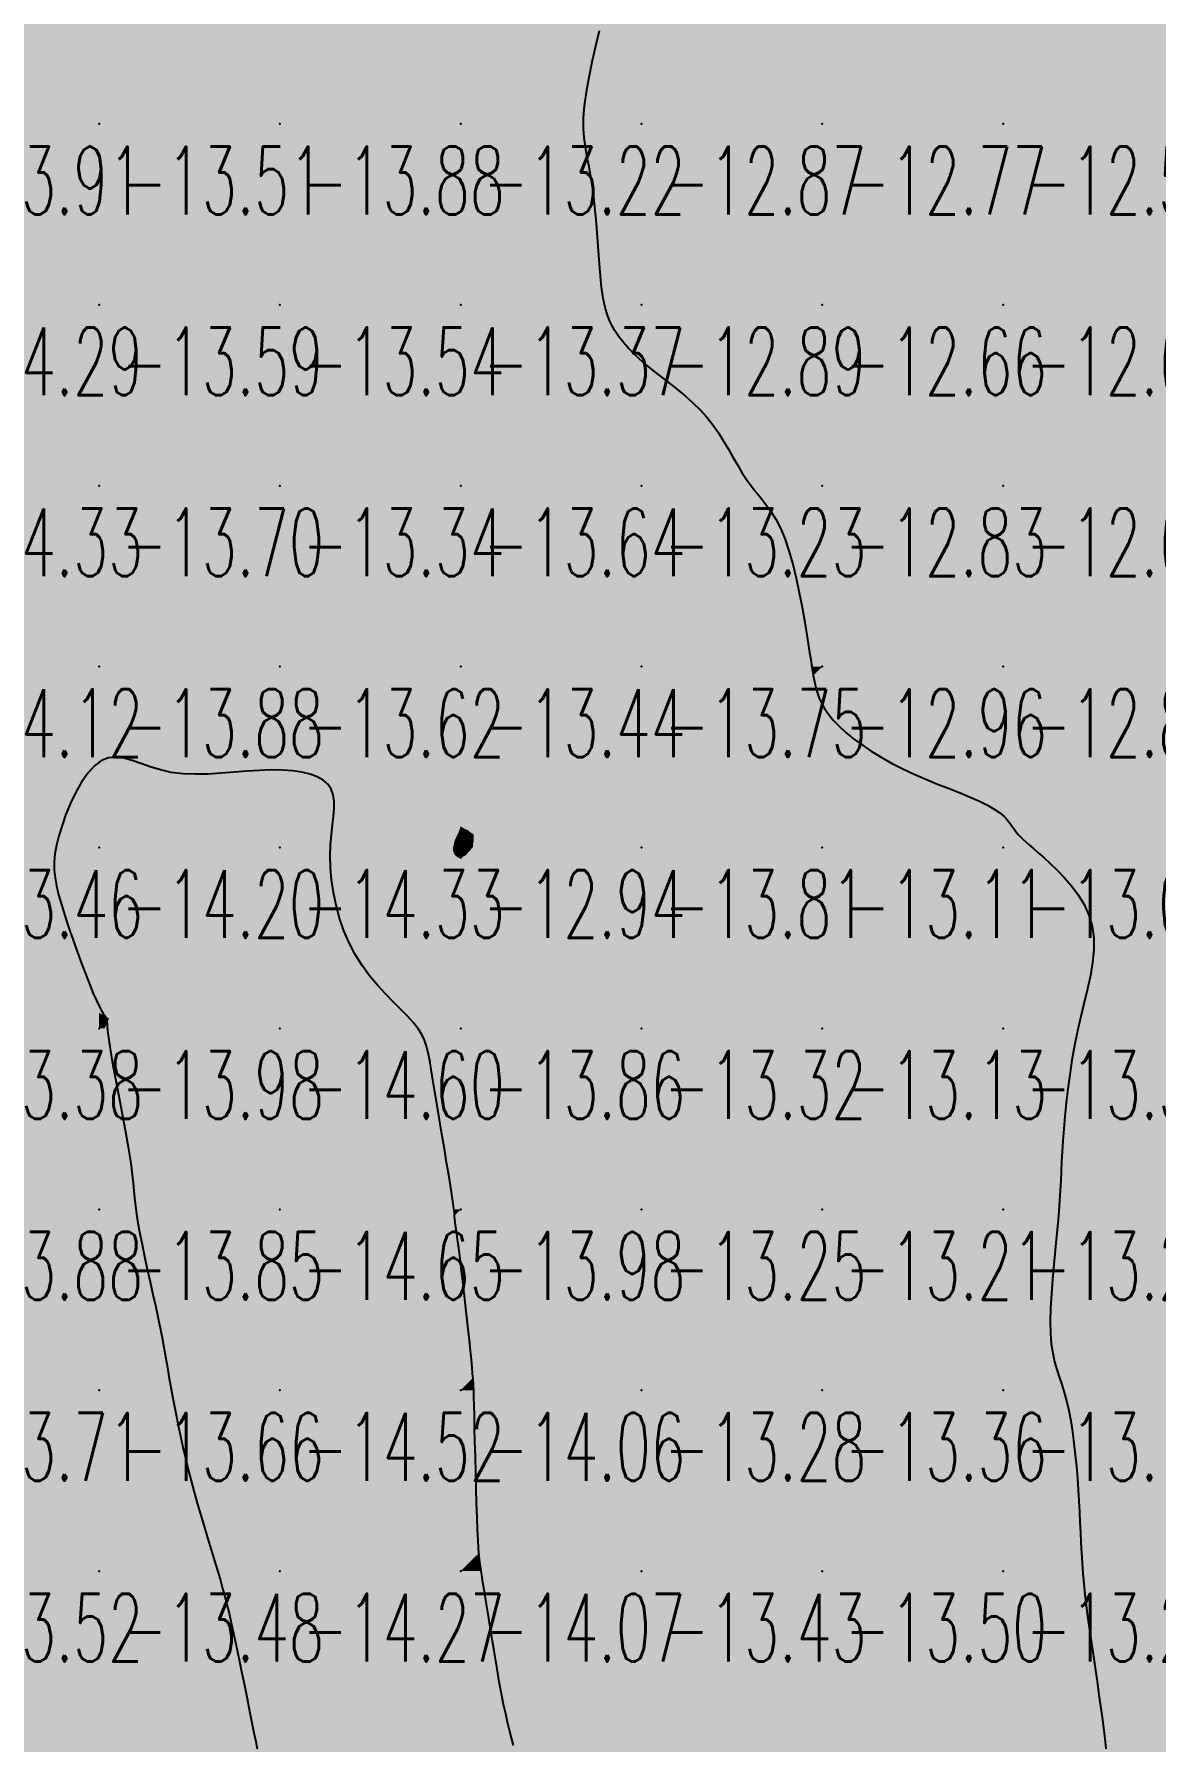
# Model space of a CAD drawing. Header units: millimetres. Extents: x 88261 to 90953, y 390274 to 392322.
# Drawn here: x 89586.7 to 89648.7, y 391967.7 to 392062.2 of the extents above; entities that cross this region are included whole.
import ezdxf
from ezdxf.enums import TextEntityAlignment as Align

# ---------------------------------------------------------------- set-up
doc = ezdxf.new("R2010")
doc.units = ezdxf.units.MM
doc.header["$LTSCALE"] = 25
for name, color, linetype in [('CN_03_00', 7, 'Continuous'), ('COTEAlt', 7, 'Continuous'), ('TN_COLORIAGE', 7, 'Continuous')]:
    doc.layers.add(name, color=color, linetype=linetype)
doc.styles.add('Simplex 1.0', font='Simplex.shx', dxfattribs={"width": 0.99, "height": 2.5})
doc.styles.get("Standard").update_dxf_attribs({"font": 'times.ttf'})

# ---------------------------------------------------------------- blocks, each defined once
blk = doc.blocks.new('COTE')
at = {"color": 0}
blk.add_point((0, 0), dxfattribs=at)
at = {"layer": 'COTEAlt'}
blk.add_attdef('ALT', text='', height=3.75, dxfattribs=at).set_placement((1.25, -1.25), align=Align.TOP_LEFT)

msp = doc.modelspace()

# ---------------------------------------------------------------- linework, layer by layer
at = {"layer": 'CN_03_00', "flags": 128}
for points, elevation in [([(89617.902, 392062.394), (89617.7, 392061.532), (89617.504, 392060.66), (89617.327, 392059.805), (89617.182, 392058.992), (89617.08, 392058.248), (89617.03, 392057.591), (89617.028, 392057.007), (89617.064, 392056.475), (89617.13, 392055.974), (89617.216, 392055.482), (89617.315, 392054.978), (89617.417, 392054.442), (89617.514, 392053.851), (89617.598, 392053.192), (89617.67, 392052.478), (89617.735, 392051.731), (89617.793, 392050.971), (89617.848, 392050.219), (89617.904, 392049.497), (89617.962, 392048.826), (89618.026, 392048.225), (89618.097, 392047.712), (89618.178, 392047.279), (89618.268, 392046.914), (89618.367, 392046.605), (89618.475, 392046.34), (89618.594, 392046.107), (89618.723, 392045.893), (89618.862, 392045.686), (89619.013, 392045.477), (89619.177, 392045.262), (89619.36, 392045.039), (89619.564, 392044.809), (89619.794, 392044.569), (89620.051, 392044.319), (89620.341, 392044.057), (89620.666, 392043.783), (89621.029, 392043.496), (89621.421, 392043.193), (89621.833, 392042.876), (89622.256, 392042.542), (89622.68, 392042.191), (89623.096, 392041.821), (89623.494, 392041.433), (89623.865, 392041.025), (89624.202, 392040.598), (89624.508, 392040.157), (89624.79, 392039.708), (89625.054, 392039.259), (89625.306, 392038.816), (89625.551, 392038.387), (89625.797, 392037.976), (89626.048, 392037.592), (89626.31, 392037.238), (89626.58, 392036.9), (89626.856, 392036.563), (89627.132, 392036.209), (89627.406, 392035.824), (89627.673, 392035.391), (89627.93, 392034.893), (89628.174, 392034.314), (89628.401, 392033.644), (89628.61, 392032.905), (89628.8, 392032.122), (89628.973, 392031.324), (89629.126, 392030.535), (89629.261, 392029.785), (89629.376, 392029.099), (89629.472, 392028.505), (89629.548, 392028.021), (89629.608, 392027.639), (89629.654, 392027.338), (89629.691, 392027.1), (89629.721, 392026.908), (89629.748, 392026.742), (89629.776, 392026.585), (89629.809, 392026.418), (89629.848, 392026.226), (89629.902, 392026.009), (89629.975, 392025.767), (89630.075, 392025.504), (89630.207, 392025.222), (89630.377, 392024.922), (89630.591, 392024.608), (89630.857, 392024.281), (89631.177, 392023.945), (89631.551, 392023.601), (89631.975, 392023.255), (89632.443, 392022.908), (89632.953, 392022.565), (89633.501, 392022.229), (89634.082, 392021.903), (89634.694, 392021.591), (89635.329, 392021.296), (89635.978, 392021.016), (89636.626, 392020.751), (89637.26, 392020.497), (89637.867, 392020.255), (89638.433, 392020.022), (89638.945, 392019.796), (89639.391, 392019.576), (89639.76, 392019.36), (89640.059, 392019.151), (89640.299, 392018.947), (89640.491, 392018.752), (89640.645, 392018.567), (89640.772, 392018.391), (89640.883, 392018.228), (89640.988, 392018.078), (89641.098, 392017.941), (89641.218, 392017.809), (89641.355, 392017.676), (89641.515, 392017.532), (89641.702, 392017.369), (89641.924, 392017.179), (89642.185, 392016.954), (89642.492, 392016.685), (89642.845, 392016.365), (89643.232, 392015.997), (89643.631, 392015.581), (89644.025, 392015.122), (89644.395, 392014.621), (89644.721, 392014.082), (89644.985, 392013.506), (89645.168, 392012.897), (89645.257, 392012.257), (89645.261, 392011.588), (89645.196, 392010.893), (89645.076, 392010.174), (89644.918, 392009.433), (89644.736, 392008.673), (89644.546, 392007.895), (89644.363, 392007.102), (89644.199, 392006.297), (89644.056, 392005.489), (89643.932, 392004.684), (89643.826, 392003.893), (89643.737, 392003.123), (89643.662, 392002.385), (89643.601, 392001.685), (89643.552, 392001.033), (89643.514, 392000.434), (89643.483, 391999.875), (89643.456, 391999.34), (89643.43, 391998.814), (89643.402, 391998.281), (89643.368, 391997.723), (89643.326, 391997.126), (89643.272, 391996.474), (89643.205, 391995.755), (89643.129, 391994.985), (89643.051, 391994.182), (89642.978, 391993.367), (89642.916, 391992.56), (89642.873, 391991.78), (89642.853, 391991.048), (89642.865, 391990.383), (89642.912, 391989.798), (89642.99, 391989.283), (89643.093, 391988.819), (89643.214, 391988.389), (89643.348, 391987.975), (89643.488, 391987.559), (89643.627, 391987.123), (89643.759, 391986.649), (89643.879, 391986.125), (89643.987, 391985.555), (89644.082, 391984.949), (89644.167, 391984.318), (89644.24, 391983.671), (89644.303, 391983.018), (89644.356, 391982.369), (89644.401, 391981.734), (89644.437, 391981.12), (89644.467, 391980.526), (89644.494, 391979.946), (89644.519, 391979.377), (89644.545, 391978.814), (89644.575, 391978.252), (89644.611, 391977.688), (89644.655, 391977.117), (89644.709, 391976.536), (89644.772, 391975.944), (89644.844, 391975.344), (89644.922, 391974.736), (89645.006, 391974.122), (89645.094, 391973.503), (89645.184, 391972.881), (89645.276, 391972.257), (89645.368, 391971.632), (89645.46, 391971.008), (89645.549, 391970.387), (89645.635, 391969.772), (89645.717, 391969.165), (89645.794, 391968.567), (89645.866, 391967.981), (89645.929, 391967.408)], -13), ([(89613.172, 391967.6), (89613.062, 391968.024), (89612.954, 391968.446), (89612.846, 391968.884), (89612.737, 391969.355), (89612.625, 391969.874), (89612.508, 391970.461), (89612.385, 391971.123), (89612.258, 391971.846), (89612.129, 391972.605), (89612.002, 391973.376), (89611.879, 391974.137), (89611.763, 391974.863), (89611.656, 391975.53), (89611.561, 391976.117), (89611.481, 391976.606), (89611.414, 391977.02), (89611.358, 391977.386), (89611.311, 391977.734), (89611.272, 391978.093), (89611.239, 391978.492), (89611.21, 391978.961), (89611.183, 391979.527), (89611.156, 391980.21), (89611.13, 391980.988), (89611.105, 391981.829), (89611.081, 391982.7), (89611.059, 391983.57), (89611.039, 391984.405), (89611.021, 391985.174), (89611.005, 391985.845), (89610.992, 391986.395), (89610.98, 391986.842), (89610.968, 391987.215), (89610.953, 391987.54), (89610.934, 391987.846), (89610.91, 391988.16), (89610.879, 391988.512), (89610.839, 391988.927), (89610.788, 391989.427), (89610.729, 391989.999), (89610.663, 391990.624), (89610.593, 391991.281), (89610.52, 391991.951), (89610.445, 391992.613), (89610.372, 391993.248), (89610.302, 391993.835), (89610.237, 391994.36), (89610.177, 391994.821), (89610.123, 391995.225), (89610.074, 391995.576), (89610.032, 391995.877), (89609.995, 391996.135), (89609.966, 391996.353), (89609.943, 391996.537), (89609.926, 391996.693), (89609.913, 391996.838), (89609.899, 391996.992), (89609.881, 391997.172), (89609.854, 391997.399), (89609.815, 391997.691), (89609.76, 391998.068), (89609.685, 391998.549), (89609.588, 391999.144), (89609.473, 391999.835), (89609.345, 392000.592), (89609.21, 392001.387), (89609.073, 392002.194), (89608.94, 392002.983), (89608.818, 392003.728), (89608.71, 392004.399), (89608.62, 392004.976), (89608.541, 392005.468), (89608.459, 392005.891), (89608.365, 392006.263), (89608.248, 392006.598), (89608.095, 392006.913), (89607.896, 392007.225), (89607.64, 392007.55), (89607.32, 392007.901), (89606.946, 392008.283), (89606.533, 392008.698), (89606.097, 392009.147), (89605.651, 392009.632), (89605.212, 392010.155), (89604.793, 392010.717), (89604.409, 392011.321), (89604.074, 392011.966), (89603.787, 392012.643), (89603.549, 392013.342), (89603.357, 392014.052), (89603.211, 392014.762), (89603.109, 392015.463), (89603.05, 392016.142), (89603.033, 392016.79), (89603.055, 392017.397), (89603.102, 392017.963), (89603.16, 392018.486), (89603.214, 392018.966), (89603.249, 392019.405), (89603.251, 392019.801), (89603.204, 392020.155), (89603.094, 392020.466), (89602.908, 392020.735), (89602.649, 392020.963), (89602.32, 392021.15), (89601.925, 392021.299), (89601.469, 392021.41), (89600.957, 392021.484), (89600.391, 392021.523), (89599.777, 392021.528), (89599.12, 392021.501), (89598.43, 392021.454), (89597.718, 392021.397), (89596.997, 392021.343), (89596.277, 392021.304), (89595.57, 392021.292), (89594.888, 392021.318), (89594.241, 392021.395), (89593.639, 392021.528), (89593.08, 392021.698), (89592.559, 392021.879), (89592.072, 392022.046), (89591.615, 392022.171), (89591.182, 392022.231), (89590.771, 392022.198), (89590.376, 392022.048), (89589.995, 392021.762), (89589.629, 392021.359), (89589.285, 392020.862), (89588.965, 392020.299), (89588.675, 392019.695), (89588.419, 392019.075), (89588.201, 392018.464), (89588.025, 392017.889), (89587.896, 392017.367), (89587.811, 392016.891), (89587.771, 392016.444), (89587.772, 392016.01), (89587.814, 392015.573), (89587.894, 392015.117), (89588.012, 392014.627), (89588.165, 392014.086), (89588.351, 392013.485), (89588.562, 392012.839), (89588.792, 392012.168), (89589.032, 392011.492), (89589.274, 392010.834), (89589.51, 392010.212), (89589.732, 392009.649), (89589.933, 392009.165), (89590.106, 392008.775), (89590.106, 392008.775), (89590.251, 392008.472), (89590.371, 392008.242), (89590.468, 392008.074), (89590.544, 392007.953), (89590.601, 392007.868), (89590.642, 392007.805), (89590.667, 392007.751), (89590.681, 392007.693), (89590.688, 392007.617), (89590.693, 392007.509), (89590.701, 392007.355), (89590.718, 392007.14), (89590.749, 392006.852), (89590.8, 392006.475), (89590.875, 392005.995), (89590.979, 392005.406), (89591.105, 392004.726), (89591.247, 392003.983), (89591.396, 392003.202), (89591.547, 392002.409), (89591.692, 392001.632), (89591.823, 392000.897), (89591.933, 392000.229), (89592.017, 391999.647), (89592.08, 391999.14), (89592.129, 391998.685), (89592.17, 391998.262), (89592.21, 391997.851), (89592.257, 391997.43), (89592.317, 391996.98), (89592.396, 391996.479), (89592.501, 391995.913), (89592.626, 391995.29), (89592.768, 391994.626), (89592.919, 391993.935), (89593.076, 391993.233), (89593.232, 391992.535), (89593.383, 391991.855), (89593.521, 391991.208), (89593.645, 391990.606), (89593.754, 391990.043), (89593.853, 391989.51), (89593.944, 391988.998), (89594.031, 391988.498), (89594.117, 391988.002), (89594.205, 391987.499), (89594.297, 391986.98), (89594.398, 391986.44), (89594.506, 391985.879), (89594.623, 391985.299), (89594.749, 391984.704), (89594.883, 391984.097), (89595.025, 391983.481), (89595.176, 391982.86), (89595.336, 391982.235), (89595.505, 391981.611), (89595.679, 391980.991), (89595.857, 391980.381), (89596.035, 391979.785), (89596.21, 391979.206), (89596.381, 391978.651), (89596.544, 391978.122), (89596.696, 391977.625), (89596.835, 391977.162), (89596.964, 391976.721), (89597.085, 391976.289), (89597.203, 391975.852), (89597.319, 391975.398), (89597.437, 391974.911), (89597.56, 391974.379), (89597.692, 391973.788), (89597.833, 391973.13), (89597.982, 391972.422), (89598.134, 391971.683), (89598.286, 391970.936), (89598.435, 391970.202), (89598.575, 391969.503), (89598.704, 391968.859), (89598.818, 391968.293), (89598.914, 391967.819), (89598.994, 391967.425)], -14)]:
    msp.add_lwpolyline(points, dxfattribs=dict(at, elevation=elevation))
at = {"layer": 'CN_03_00', "elevation": -13, "flags": 128}
msp.add_lwpolyline([(89610.368, 392016.786), (89610.437, 392016.827), (89610.507, 392016.88), (89610.577, 392016.942), (89610.645, 392017.013), (89610.709, 392017.089), (89610.766, 392017.17), (89610.816, 392017.254), (89610.856, 392017.34), (89610.887, 392017.426), (89610.907, 392017.512), (89610.917, 392017.598), (89610.916, 392017.682), (89610.903, 392017.764), (89610.879, 392017.842), (89610.844, 392017.918), (89610.796, 392017.988), (89610.738, 392018.052), (89610.673, 392018.106), (89610.601, 392018.147), (89610.526, 392018.174), (89610.449, 392018.184), (89610.373, 392018.173), (89610.299, 392018.14), (89610.23, 392018.083), (89610.166, 392018.006), (89610.107, 392017.912), (89610.054, 392017.808), (89610.007, 392017.697), (89609.967, 392017.585), (89609.934, 392017.476), (89609.908, 392017.376), (89609.89, 392017.287), (89609.879, 392017.209), (89609.875, 392017.141), (89609.878, 392017.082), (89609.886, 392017.029), (89609.9, 392016.982), (89609.919, 392016.939), (89609.944, 392016.899), (89609.972, 392016.86), (89610.005, 392016.823), (89610.043, 392016.792), (89610.085, 392016.766), (89610.132, 392016.748), (89610.184, 392016.739), (89610.24, 392016.742), (89610.302, 392016.757), (89610.368, 392016.786)], close=True, dxfattribs=at)
at = {"layer": 'TN_COLORIAGE', "color": 221}
for points in [[(89580.249, 392057.239, -13.513), (89590.249, 392057.239, -13.513), (89590.249, 392067.239, -13.513)], [(89580.249, 392067.239, -13.513), (89580.249, 392057.239, -13.513), (89590.249, 392067.239, -13.513)], [(89590.249, 392057.239, -13.83), (89600.249, 392057.239, -13.83), (89600.249, 392067.239, -13.83)], [(89590.249, 392067.239, -13.83), (89590.249, 392057.239, -13.83), (89600.249, 392067.239, -13.83)], [(89600.249, 392067.239, -13.161), (89600.249, 392057.239, -13.161), (89610.249, 392067.239, -13.161)], [(89600.249, 392057.239, -13.161), (89610.249, 392057.239, -13.161), (89610.249, 392067.239, -13.161)], [(89610.249, 392057.239, -13), (89618.885, 392065.876, -13), (89610.249, 392067.239, -13), (89618.498, 392067.239, -13)], [(89616.481, 392057.239, -13.216), (89618.885, 392065.876, -13.216), (89610.249, 392057.239, -13.216)], [(89580.249, 392054.748, -13.505), (89583.906, 392050.896, -13.505), (89580.249, 392057.239, -13.505), (89590.249, 392057.239, -13.505)], [(89584.376, 392047.239, -13.505), (89583.906, 392050.896, -13.505), (89590.249, 392047.239, -13.505), (89590.249, 392057.239, -13.505)], [(89590.249, 392057.239, -13.882), (89590.249, 392047.239, -13.882), (89600.249, 392057.239, -13.882)], [(89590.249, 392047.239, -13.882), (89600.249, 392047.239, -13.882), (89600.249, 392057.239, -13.882)], [(89600.249, 392047.239, -13.216), (89610.249, 392047.239, -13.216), (89610.249, 392057.239, -13.216)], [(89600.249, 392057.239, -13.216), (89600.249, 392047.239, -13.216), (89610.249, 392057.239, -13.216)], [(89610.249, 392047.239, -13), (89617.666, 392054.657, -13), (89610.249, 392057.239, -13), (89616.481, 392057.239, -13)], [(89617.666, 392054.657, -13.375), (89617.935, 392047.239, -13.375), (89610.249, 392047.239, -13.375)], [(89584.376, 392047.239, -13.594), (89584.743, 392041.734, -13.594), (89590.249, 392047.239, -13.594)], [(89585.492, 392037.239, -13.594), (89584.743, 392041.734, -13.594), (89590.249, 392037.239, -13.594), (89590.249, 392047.239, -13.594)], [(89590.249, 392037.239, -13.542), (89600.249, 392037.239, -13.542), (89600.249, 392047.239, -13.542)], [(89590.249, 392047.239, -13.542), (89590.249, 392037.239, -13.542), (89600.249, 392047.239, -13.542)], [(89600.249, 392037.239, -13.375), (89610.249, 392037.239, -13.375), (89610.249, 392047.239, -13.375)], [(89600.249, 392047.239, -13.375), (89600.249, 392037.239, -13.375), (89610.249, 392047.239, -13.375)], [(89610.249, 392037.239, -13), (89618.747, 392045.738, -13), (89610.249, 392047.239, -13), (89617.935, 392047.239, -13)], [(89610.249, 392037.239, -13), (89618.747, 392045.738, -13), (89620.249, 392037.239, -13), (89620.249, 392043.929, -13)], [(89624.256, 392041.246, -13.228), (89620.249, 392043.929, -13.228), (89620.249, 392037.239, -13.228)], [(89624.256, 392041.246, -13.228), (89625.918, 392037.239, -13.228), (89620.249, 392037.239, -13.228)], [(89583.143, 392030.134, -13.699), (89585.492, 392037.239, -13.699), (89590.249, 392037.239, -13.699)], [(89585.381, 392027.239, -13.699), (89583.143, 392030.134, -13.699), (89590.249, 392027.239, -13.699), (89590.249, 392037.239, -13.699)], [(89590.249, 392027.239, -13.34), (89600.249, 392027.239, -13.34), (89600.249, 392037.239, -13.34)], [(89590.249, 392037.239, -13.34), (89590.249, 392027.239, -13.34), (89600.249, 392037.239, -13.34)], [(89600.249, 392037.239, -13.639), (89600.249, 392027.239, -13.639), (89610.249, 392037.239, -13.639)], [(89600.249, 392027.239, -13.639), (89610.249, 392027.239, -13.639), (89610.249, 392037.239, -13.639)], [(89610.249, 392037.239, -13.228), (89610.249, 392027.239, -13.228), (89620.249, 392037.239, -13.228)], [(89610.249, 392027.239, -13.228), (89620.249, 392027.239, -13.228), (89620.249, 392037.239, -13.228)], [(89620.249, 392027.239, -13), (89628.36, 392035.351, -13), (89620.249, 392037.239, -13), (89625.918, 392037.239, -13)], [(89628.36, 392035.351, -13.748), (89629.685, 392027.239, -13.748), (89620.249, 392027.239, -13.748)], [(89585.381, 392027.239, -13.462), (89580.249, 392025.384, -13.462), (89590.249, 392027.239, -13.462), (89580.249, 392017.239, -13.462)], [(89590.249, 392023.58, -13.462), (89587.525, 392017.239, -13.462), (89590.249, 392027.239, -13.462), (89580.249, 392017.239, -13.462)], [(89590.249, 392023.58, -13.624), (89593.737, 392020.728, -13.624), (89590.249, 392027.239, -13.624), (89600.249, 392027.239, -13.624)], [(89593.737, 392020.728, -13.624), (89600.249, 392021.88, -13.624), (89600.249, 392027.239, -13.624)], [(89600.249, 392021.88, -13.441), (89603.929, 392020.919, -13.441), (89600.249, 392027.239, -13.441), (89610.249, 392027.239, -13.441)], [(89603.929, 392020.919, -13), (89602.6, 392017.239, -13), (89610.249, 392027.239, -13), (89609.826, 392017.239, -13)], [(89609.826, 392017.239, -13.441), (89610.249, 392018.409, -13.441), (89610.249, 392027.239, -13.441)], [(89620.249, 392027.239, -13), (89610.974, 392017.964, -13), (89610.249, 392027.239, -13), (89610.249, 392018.409, -13)], [(89620.249, 392017.239, -13), (89610.918, 392017.239, -13), (89620.249, 392027.239, -13), (89610.974, 392017.964, -13)], [(89620.249, 392017.239, -13), (89629.729, 392026.72, -13), (89620.249, 392027.239, -13), (89629.685, 392027.239, -13)], [(89620.249, 392017.239, -13), (89629.729, 392026.72, -13), (89630.249, 392017.239, -13), (89630.249, 392024.391, -13)], [(89634.416, 392021.406, -13.112), (89630.249, 392024.391, -13.112), (89630.249, 392017.239, -13.112)], [(89630.249, 392017.239, -13), (89634.416, 392021.406, -13), (89640.249, 392017.239, -13), (89640.249, 392019.531, -13)], [(89640.934, 392017.924, -13.047), (89640.249, 392019.531, -13.047), (89640.249, 392017.239, -13.047)], [(89640.934, 392017.924, -13.047), (89641.945, 392017.239, -13.047), (89640.249, 392017.239, -13.047)], [(89587.525, 392017.239, -13.378), (89587.804, 392014.794, -13.378), (89580.249, 392017.239, -13.378), (89580.249, 392007.239, -13.378)], [(89602.6, 392017.239, -13), (89603.871, 392010.862, -13), (89609.826, 392017.239, -13), (89609.897, 392016.887, -13)], [(89608.37, 392007.239, -13), (89603.871, 392010.862, -13), (89610.249, 392007.239, -13), (89609.897, 392016.887, -13)], [(89609.897, 392016.887, -13.861), (89610.249, 392016.603, -13.861), (89610.249, 392007.239, -13.861)], [(89610.249, 392007.239, -13), (89610.249, 392016.603, -13), (89620.249, 392017.239, -13), (89610.918, 392017.239, -13)], [(89610.249, 392007.239, -13.815), (89620.249, 392007.239, -13.815), (89620.249, 392017.239, -13.815)], [(89620.249, 392017.239, -13.112), (89620.249, 392007.239, -13.112), (89630.249, 392017.239, -13.112)], [(89620.249, 392007.239, -13.112), (89630.249, 392007.239, -13.112), (89630.249, 392017.239, -13.112)], [(89630.249, 392017.239, -13.047), (89630.249, 392007.239, -13.047), (89640.249, 392017.239, -13.047)], [(89630.249, 392007.239, -13.047), (89640.249, 392007.239, -13.047), (89640.249, 392017.239, -13.047)], [(89640.249, 392007.239, -13), (89646.235, 392013.225, -13), (89640.249, 392017.239, -13), (89641.945, 392017.239, -13)], [(89590.249, 392008.101, -13.378), (89587.804, 392014.794, -13.378), (89590.249, 392007.239, -13.378), (89580.249, 392007.239, -13.378)], [(89644.125, 392007.239, -13.34), (89646.235, 392013.225, -13.34), (89640.249, 392007.239, -13.34)], [(89580.249, 392007.239, -13.981), (89580.249, 391997.239, -13.981), (89590.249, 392007.239, -13.981)], [(89580.249, 391997.239, -13.981), (89590.249, 391997.239, -13.981), (89590.249, 392007.239, -13.981)], [(89590.249, 392008.101, -13.981), (89590.8, 392007.791, -13.981), (89590.249, 392007.239, -13.981)], [(89590.8, 392007.791, -13.981), (89590.555, 392007.239, -13.981), (89590.249, 392007.239, -13.981)], [(89590.555, 392007.239, -13.851), (89592.233, 391999.223, -13.851), (89590.249, 392007.239, -13.851), (89590.249, 391997.239, -13.851)], [(89608.37, 392007.239, -13.861), (89608.487, 392005.478, -13.861), (89610.249, 392007.239, -13.861)], [(89609.94, 391997.239, -13.861), (89608.487, 392005.478, -13.861), (89610.249, 391997.239, -13.861), (89610.249, 392007.239, -13.861)], [(89610.249, 391997.239, -13.32), (89620.249, 391997.239, -13.32), (89620.249, 392007.239, -13.32)], [(89610.249, 392007.239, -13.32), (89610.249, 391997.239, -13.32), (89620.249, 392007.239, -13.32)], [(89620.249, 392007.239, -13.129), (89620.249, 391997.239, -13.129), (89630.249, 392007.239, -13.129)], [(89620.249, 391997.239, -13.129), (89630.249, 391997.239, -13.129), (89630.249, 392007.239, -13.129)], [(89630.249, 391997.239, -13.34), (89640.249, 391997.239, -13.34), (89640.249, 392007.239, -13.34)], [(89630.249, 392007.239, -13.34), (89630.249, 391997.239, -13.34), (89640.249, 392007.239, -13.34)], [(89640.249, 392007.239, -13), (89644.125, 392007.239, -13), (89640.249, 391997.239, -13), (89643.439, 392000.43, -13)], [(89643.432, 391997.239, -13.252), (89643.439, 392000.43, -13.252), (89640.249, 391997.239, -13.252)], [(89592.233, 391999.223, -13.851), (89592.111, 391997.239, -13.851), (89590.249, 391997.239, -13.851)], [(89580.249, 391997.239, -13.851), (89580.249, 391987.239, -13.851), (89590.249, 391997.239, -13.851)], [(89580.249, 391987.239, -13.851), (89590.249, 391987.239, -13.851), (89590.249, 391997.239, -13.851)], [(89592.111, 391997.239, -13.657), (89593.702, 391990.693, -13.657), (89590.249, 391997.239, -13.657), (89590.249, 391987.239, -13.657)], [(89610.249, 391994.553, -13.979), (89609.867, 391996.858, -13.979), (89610.249, 391997.239, -13.979)], [(89609.867, 391996.858, -13.979), (89609.94, 391997.239, -13.979), (89610.249, 391997.239, -13.979)], [(89610.249, 391994.553, -13.253), (89610.952, 391987.943, -13.253), (89610.249, 391997.239, -13.253), (89620.249, 391997.239, -13.253)], [(89610.975, 391987.239, -13.253), (89610.952, 391987.943, -13.253), (89620.249, 391987.239, -13.253), (89620.249, 391997.239, -13.253)], [(89620.249, 391997.239, -13.209), (89620.249, 391987.239, -13.209), (89630.249, 391997.239, -13.209)], [(89620.249, 391987.239, -13.209), (89630.249, 391987.239, -13.209), (89630.249, 391997.239, -13.209)], [(89630.249, 391997.239, -13.252), (89630.249, 391987.239, -13.252), (89640.249, 391997.239, -13.252)], [(89630.249, 391987.239, -13.252), (89640.249, 391987.239, -13.252), (89640.249, 391997.239, -13.252)], [(89640.249, 391997.239, -13), (89643.432, 391997.239, -13), (89640.249, 391987.239, -13), (89642.464, 391989.455, -13)], [(89594.21, 391987.239, -13.657), (89593.702, 391990.693, -13.657), (89590.249, 391987.239, -13.657)], [(89642.464, 391989.455, -13.154), (89643.9, 391987.239, -13.154), (89640.249, 391987.239, -13.154)], [(89580.249, 391987.239, -13.657), (89580.249, 391977.239, -13.657), (89590.249, 391987.239, -13.657)], [(89580.249, 391977.239, -13.657), (89590.249, 391977.239, -13.657), (89590.249, 391987.239, -13.657)], [(89594.21, 391987.239, -13.478), (89595.242, 391982.233, -13.478), (89590.249, 391987.239, -13.478), (89590.249, 391977.239, -13.478)], [(89610.975, 391987.239, -13.278), (89611.18, 391978.171, -13.278), (89620.249, 391987.239, -13.278)], [(89611.402, 391977.239, -13.278), (89611.18, 391978.171, -13.278), (89620.249, 391977.239, -13.278), (89620.249, 391987.239, -13.278)], [(89620.249, 391977.239, -13.355), (89630.249, 391977.239, -13.355), (89630.249, 391987.239, -13.355)], [(89620.249, 391987.239, -13.355), (89620.249, 391977.239, -13.355), (89630.249, 391987.239, -13.355)], [(89630.249, 391977.239, -13.154), (89640.249, 391977.239, -13.154), (89640.249, 391987.239, -13.154)], [(89630.249, 391987.239, -13.154), (89630.249, 391977.239, -13.154), (89640.249, 391987.239, -13.154)], [(89640.249, 391977.239, -13), (89644.491, 391981.481, -13), (89640.249, 391987.239, -13), (89643.9, 391987.239, -13)], [(89596.84, 391977.239, -13.478), (89595.242, 391982.233, -13.478), (89590.249, 391977.239, -13.478)], [(89644.491, 391981.481, -13.197), (89644.541, 391977.239, -13.197), (89640.249, 391977.239, -13.197)], [(89580.249, 391977.239, -13.478), (89580.249, 391967.239, -13.478), (89590.249, 391977.239, -13.478)], [(89580.249, 391967.239, -13.478), (89590.249, 391967.239, -13.478), (89590.249, 391977.239, -13.478)], [(89596.84, 391977.239, -13.262), (89597.572, 391974.563, -13.262), (89590.249, 391977.239, -13.262), (89590.249, 391967.239, -13.262)], [(89611.402, 391977.239, -13.431), (89612.581, 391969.571, -13.431), (89620.249, 391977.239, -13.431)], [(89613.325, 391967.239, -13.431), (89612.581, 391969.571, -13.431), (89620.249, 391967.239, -13.431), (89620.249, 391977.239, -13.431)], [(89620.249, 391977.239, -13.504), (89620.249, 391967.239, -13.504), (89630.249, 391977.239, -13.504)], [(89620.249, 391967.239, -13.504), (89630.249, 391967.239, -13.504), (89630.249, 391977.239, -13.504)], [(89630.249, 391967.239, -13.197), (89640.249, 391967.239, -13.197), (89640.249, 391977.239, -13.197)], [(89630.249, 391977.239, -13.197), (89630.249, 391967.239, -13.197), (89640.249, 391977.239, -13.197)], [(89640.249, 391967.239, -13), (89645.275, 391972.266, -13), (89640.249, 391977.239, -13), (89644.541, 391977.239, -13)], [(89599.022, 391967.239, -13.262), (89597.572, 391974.563, -13.262), (89590.249, 391967.239, -13.262)], [(89645.275, 391972.266, -13.264), (89646.017, 391967.239, -13.264), (89640.249, 391967.239, -13.264)]]:
    msp.add_solid(points, dxfattribs=at)
at = {"layer": 'TN_COLORIAGE', "color": 211}
for points in [[(89618.885, 392065.876, -12.869), (89616.481, 392057.239, -12.869), (89620.249, 392067.239, -12.869), (89620.249, 392057.239, -12.869)], [(89620.249, 392057.239, -12.815), (89630.249, 392057.239, -12.815), (89630.249, 392067.239, -12.815)], [(89620.249, 392067.239, -12.815), (89620.249, 392057.239, -12.815), (89630.249, 392067.239, -12.815)], [(89630.249, 392067.239, -12.404), (89630.249, 392057.239, -12.404), (89640.249, 392067.239, -12.404)], [(89630.249, 392057.239, -12.404), (89640.249, 392057.239, -12.404), (89640.249, 392067.239, -12.404)], [(89640.249, 392057.239, -12), (89648.487, 392065.478, -12), (89640.249, 392067.239, -12), (89647.868, 392067.239, -12)], [(89648.487, 392065.478, -12.591), (89649.913, 392057.239, -12.591), (89640.249, 392057.239, -12.591)], [(89616.481, 392057.239, -12.869), (89617.666, 392054.657, -12.869), (89620.249, 392057.239, -12.869)], [(89617.935, 392047.239, -12.869), (89617.666, 392054.657, -12.869), (89620.249, 392047.239, -12.869), (89620.249, 392057.239, -12.869)], [(89620.249, 392057.239, -12.77), (89620.249, 392047.239, -12.77), (89630.249, 392057.239, -12.77)], [(89620.249, 392047.239, -12.77), (89630.249, 392047.239, -12.77), (89630.249, 392057.239, -12.77)], [(89630.249, 392057.239, -12.591), (89630.249, 392047.239, -12.591), (89640.249, 392057.239, -12.591)], [(89630.249, 392047.239, -12.591), (89640.249, 392047.239, -12.591), (89640.249, 392057.239, -12.591)], [(89640.249, 392047.239, -12), (89649.945, 392056.935, -12), (89640.249, 392057.239, -12), (89649.913, 392057.239, -12)], [(89640.249, 392047.239, -12), (89649.945, 392056.935, -12), (89650.249, 392047.239, -12), (89650.249, 392055.851, -12)], [(89617.935, 392047.239, -12.887), (89618.747, 392045.738, -12.887), (89620.249, 392047.239, -12.887)], [(89620.249, 392043.929, -12.887), (89618.747, 392045.738, -12.887), (89620.249, 392047.239, -12.887)], [(89620.249, 392043.929, -12.659), (89624.256, 392041.246, -12.659), (89620.249, 392047.239, -12.659), (89630.249, 392047.239, -12.659)], [(89625.918, 392037.239, -12.659), (89624.256, 392041.246, -12.659), (89630.249, 392037.239, -12.659), (89630.249, 392047.239, -12.659)], [(89630.249, 392047.239, -12.655), (89630.249, 392037.239, -12.655), (89640.249, 392047.239, -12.655)], [(89630.249, 392037.239, -12.655), (89640.249, 392037.239, -12.655), (89640.249, 392047.239, -12.655)], [(89640.249, 392037.239, -12.127), (89650.249, 392037.239, -12.127), (89650.249, 392047.239, -12.127)], [(89640.249, 392047.239, -12.127), (89640.249, 392037.239, -12.127), (89650.249, 392047.239, -12.127)], [(89625.918, 392037.239, -12.826), (89628.36, 392035.351, -12.826), (89630.249, 392037.239, -12.826)], [(89629.685, 392027.239, -12.826), (89628.36, 392035.351, -12.826), (89630.249, 392027.239, -12.826), (89630.249, 392037.239, -12.826)], [(89630.249, 392037.239, -12.655), (89630.249, 392027.239, -12.655), (89640.249, 392037.239, -12.655)], [(89630.249, 392027.239, -12.655), (89640.249, 392027.239, -12.655), (89640.249, 392037.239, -12.655)], [(89640.249, 392027.239, -12.257), (89650.249, 392027.239, -12.257), (89650.249, 392037.239, -12.257)], [(89640.249, 392037.239, -12.257), (89640.249, 392027.239, -12.257), (89650.249, 392037.239, -12.257)], [(89629.685, 392027.239, -12.955), (89629.729, 392026.72, -12.955), (89630.249, 392027.239, -12.955)], [(89630.249, 392024.391, -12.955), (89629.729, 392026.72, -12.955), (89630.249, 392027.239, -12.955)], [(89630.249, 392024.391, -12.843), (89634.416, 392021.406, -12.843), (89630.249, 392027.239, -12.843), (89640.249, 392027.239, -12.843)], [(89640.249, 392019.531, -12.843), (89634.416, 392021.406, -12.843), (89640.249, 392027.239, -12.843)], [(89640.249, 392019.531, -12.366), (89640.934, 392017.924, -12.366), (89640.249, 392027.239, -12.366), (89650.249, 392027.239, -12.366)], [(89641.945, 392017.239, -12.366), (89640.934, 392017.924, -12.366), (89650.249, 392017.239, -12.366), (89650.249, 392027.239, -12.366)], [(89610.249, 392018.409, -12.942), (89609.826, 392017.239, -12.942), (89610.249, 392017.239, -12.942)], [(89610.249, 392018.409, -12.942), (89610.974, 392017.964, -12.942), (89610.249, 392017.239, -12.942)], [(89610.974, 392017.964, -12.942), (89610.918, 392017.239, -12.942), (89610.249, 392017.239, -12.942)], [(89609.826, 392017.239, -12.942), (89609.897, 392016.887, -12.942), (89610.249, 392017.239, -12.942)], [(89610.249, 392016.603, -12.942), (89609.897, 392016.887, -12.942), (89610.249, 392017.239, -12.942)], [(89610.918, 392017.239, -12.942), (89610.249, 392016.603, -12.942), (89610.249, 392017.239, -12.942)], [(89641.945, 392017.239, -12.772), (89646.235, 392013.225, -12.772), (89650.249, 392017.239, -12.772)], [(89646.235, 392013.225, -12.462), (89644.125, 392007.239, -12.462), (89650.249, 392017.239, -12.462), (89650.249, 392007.239, -12.462)], [(89643.439, 392000.43, -12.46), (89643.432, 391997.239, -12.46), (89650.249, 392007.239, -12.46), (89650.249, 391997.239, -12.46)], [(89643.439, 392000.43, -12.462), (89644.125, 392007.239, -12.462), (89650.249, 392007.239, -12.462)], [(89643.9, 391987.239, -12.46), (89642.464, 391989.455, -12.46), (89650.249, 391987.239, -12.46), (89650.249, 391997.239, -12.46)], [(89642.464, 391989.455, -12.46), (89643.432, 391997.239, -12.46), (89650.249, 391997.239, -12.46)], [(89643.9, 391987.239, -12.733), (89644.491, 391981.481, -12.733), (89650.249, 391987.239, -12.733)], [(89644.541, 391977.239, -12.733), (89644.491, 391981.481, -12.733), (89650.249, 391977.239, -12.733), (89650.249, 391987.239, -12.733)], [(89644.541, 391977.239, -12.738), (89645.275, 391972.266, -12.738), (89650.249, 391977.239, -12.738)], [(89646.017, 391967.239, -12.738), (89645.275, 391972.266, -12.738), (89650.249, 391967.239, -12.738), (89650.249, 391977.239, -12.738)]]:
    msp.add_solid(points, dxfattribs=at)
at = {"layer": 'TN_COLORIAGE', "color": 201}
msp.add_solid([(89649.913, 392057.239, -11.874), (89648.487, 392065.478, -11.874), (89650.249, 392057.239, -11.874), (89650.249, 392067.239, -11.874)], dxfattribs=at)
at = {"layer": 'TN_COLORIAGE', "color": 231}
for points in [[(89587.525, 392017.239, -14.201), (89590.249, 392023.58, -14.201), (89590.249, 392017.239, -14.201)], [(89593.737, 392020.728, -14.201), (89590.249, 392023.58, -14.201), (89590.249, 392017.239, -14.201)], [(89600.249, 392017.239, -14), (89600.249, 392021.88, -14), (89590.249, 392017.239, -14), (89593.737, 392020.728, -14)], [(89603.929, 392020.919, -14.325), (89600.249, 392021.88, -14.325), (89600.249, 392017.239, -14.325)], [(89602.6, 392017.239, -14.325), (89603.929, 392020.919, -14.325), (89600.249, 392017.239, -14.325)], [(89587.804, 392014.794, -14.201), (89587.525, 392017.239, -14.201), (89590.249, 392017.239, -14.201)], [(89587.804, 392014.794, -14.201), (89590.249, 392008.101, -14.201), (89590.249, 392017.239, -14.201)], [(89600.249, 392017.239, -14), (89590.8, 392007.791, -14), (89590.249, 392017.239, -14), (89590.249, 392008.101, -14)], [(89600.249, 392007.239, -14), (89590.555, 392007.239, -14), (89600.249, 392017.239, -14), (89590.8, 392007.791, -14)], [(89600.249, 392007.239, -14), (89603.871, 392010.862, -14), (89600.249, 392017.239, -14), (89602.6, 392017.239, -14)], [(89603.871, 392010.862, -14.601), (89608.37, 392007.239, -14.601), (89600.249, 392007.239, -14.601)], [(89592.233, 391999.223, -14.601), (89590.555, 392007.239, -14.601), (89600.249, 392007.239, -14.601)], [(89600.249, 391997.239, -14), (89592.111, 391997.239, -14), (89600.249, 392007.239, -14), (89592.233, 391999.223, -14)], [(89600.249, 391997.239, -14), (89608.487, 392005.478, -14), (89600.249, 392007.239, -14), (89608.37, 392007.239, -14)], [(89608.487, 392005.478, -14.65), (89609.94, 391997.239, -14.65), (89600.249, 391997.239, -14.65)], [(89593.702, 391990.693, -14.65), (89592.111, 391997.239, -14.65), (89600.249, 391997.239, -14.65)], [(89600.249, 391997.239, -14), (89593.702, 391990.693, -14), (89600.249, 391987.239, -14), (89594.21, 391987.239, -14)], [(89600.249, 391997.239, -14), (89609.94, 391997.239, -14), (89600.249, 391987.239, -14), (89609.867, 391996.858, -14)], [(89600.249, 391987.239, -14), (89609.867, 391996.858, -14), (89610.249, 391987.239, -14), (89610.249, 391994.553, -14)], [(89610.952, 391987.943, -14.057), (89610.249, 391994.553, -14.057), (89610.249, 391987.239, -14.057)], [(89610.952, 391987.943, -14.057), (89610.975, 391987.239, -14.057), (89610.249, 391987.239, -14.057)], [(89595.242, 391982.233, -14.523), (89594.21, 391987.239, -14.523), (89600.249, 391987.239, -14.523)], [(89600.249, 391987.239, -14), (89595.242, 391982.233, -14), (89600.249, 391977.239, -14), (89596.84, 391977.239, -14)], [(89600.249, 391987.239, -14.057), (89600.249, 391977.239, -14.057), (89610.249, 391987.239, -14.057)], [(89600.249, 391977.239, -14.057), (89610.249, 391977.239, -14.057), (89610.249, 391987.239, -14.057)], [(89610.249, 391977.239, -14), (89611.18, 391978.171, -14), (89610.249, 391987.239, -14), (89610.975, 391987.239, -14)], [(89611.18, 391978.171, -14.074), (89611.402, 391977.239, -14.074), (89610.249, 391977.239, -14.074)], [(89597.572, 391974.563, -14.27), (89596.84, 391977.239, -14.27), (89600.249, 391977.239, -14.27)], [(89600.249, 391977.239, -14), (89597.572, 391974.563, -14), (89600.249, 391967.239, -14), (89599.022, 391967.239, -14)], [(89600.249, 391977.239, -14.074), (89600.249, 391967.239, -14.074), (89610.249, 391977.239, -14.074)], [(89600.249, 391967.239, -14.074), (89610.249, 391967.239, -14.074), (89610.249, 391977.239, -14.074)], [(89610.249, 391967.239, -14), (89612.581, 391969.571, -14), (89610.249, 391977.239, -14), (89611.402, 391977.239, -14)], [(89612.581, 391969.571, -14.173), (89613.325, 391967.239, -14.173), (89610.249, 391967.239, -14.173)]]:
    msp.add_solid(points, dxfattribs=at)

# ---------------------------------------------------------------- block references
at = {"layer": 'COTEAlt'}
ref = msp.add_blockref('COTE', (89580.249, 392057.239), dxfattribs=at)
ref.add_attrib('ALT', '-13.91', dxfattribs={"height": 3.75, "style": 'Simplex 1.0', "width": 0.6}).set_placement((89581.499, 392055.989), align=Align.TOP_LEFT)
ref = msp.add_blockref('COTE', (89590.249, 392057.239), dxfattribs=at)
ref.add_attrib('ALT', '-13.51', dxfattribs={"height": 3.75, "style": 'Simplex 1.0', "width": 0.6}).set_placement((89591.499, 392055.989), align=Align.TOP_LEFT)
ref = msp.add_blockref('COTE', (89600.249, 392057.239), dxfattribs=at)
ref.add_attrib('ALT', '-13.88', dxfattribs={"height": 3.75, "style": 'Simplex 1.0', "width": 0.6}).set_placement((89601.499, 392055.989), align=Align.TOP_LEFT)
ref = msp.add_blockref('COTE', (89610.249, 392057.239), dxfattribs=at)
ref.add_attrib('ALT', '-13.22', dxfattribs={"height": 3.75, "style": 'Simplex 1.0', "width": 0.6}).set_placement((89611.499, 392055.989), align=Align.TOP_LEFT)
ref = msp.add_blockref('COTE', (89620.249, 392057.239), dxfattribs=at)
ref.add_attrib('ALT', '-12.87', dxfattribs={"height": 3.75, "style": 'Simplex 1.0', "width": 0.6}).set_placement((89621.499, 392055.989), align=Align.TOP_LEFT)
ref = msp.add_blockref('COTE', (89630.249, 392057.239), dxfattribs=at)
ref.add_attrib('ALT', '-12.77', dxfattribs={"height": 3.75, "style": 'Simplex 1.0', "width": 0.6}).set_placement((89631.499, 392055.989), align=Align.TOP_LEFT)
ref = msp.add_blockref('COTE', (89640.249, 392057.239), dxfattribs=at)
ref.add_attrib('ALT', '-12.59', dxfattribs={"height": 3.75, "style": 'Simplex 1.0', "width": 0.6}).set_placement((89641.499, 392055.989), align=Align.TOP_LEFT)
ref = msp.add_blockref('COTE', (89580.249, 392047.239), dxfattribs=at)
ref.add_attrib('ALT', '-14.29', dxfattribs={"height": 3.75, "style": 'Simplex 1.0', "width": 0.6}).set_placement((89581.499, 392045.989), align=Align.TOP_LEFT)
ref = msp.add_blockref('COTE', (89590.249, 392047.239), dxfattribs=at)
ref.add_attrib('ALT', '-13.59', dxfattribs={"height": 3.75, "style": 'Simplex 1.0', "width": 0.6}).set_placement((89591.499, 392045.989), align=Align.TOP_LEFT)
ref = msp.add_blockref('COTE', (89600.249, 392047.239), dxfattribs=at)
ref.add_attrib('ALT', '-13.54', dxfattribs={"height": 3.75, "style": 'Simplex 1.0', "width": 0.6}).set_placement((89601.499, 392045.989), align=Align.TOP_LEFT)
ref = msp.add_blockref('COTE', (89610.249, 392047.239), dxfattribs=at)
ref.add_attrib('ALT', '-13.37', dxfattribs={"height": 3.75, "style": 'Simplex 1.0', "width": 0.6}).set_placement((89611.499, 392045.989), align=Align.TOP_LEFT)
ref = msp.add_blockref('COTE', (89620.249, 392047.239), dxfattribs=at)
ref.add_attrib('ALT', '-12.89', dxfattribs={"height": 3.75, "style": 'Simplex 1.0', "width": 0.6}).set_placement((89621.499, 392045.989), align=Align.TOP_LEFT)
ref = msp.add_blockref('COTE', (89630.249, 392047.239), dxfattribs=at)
ref.add_attrib('ALT', '-12.66', dxfattribs={"height": 3.75, "style": 'Simplex 1.0', "width": 0.6}).set_placement((89631.499, 392045.989), align=Align.TOP_LEFT)
ref = msp.add_blockref('COTE', (89640.249, 392047.239), dxfattribs=at)
ref.add_attrib('ALT', '-12.65', dxfattribs={"height": 3.75, "style": 'Simplex 1.0', "width": 0.6}).set_placement((89641.499, 392045.989), align=Align.TOP_LEFT)
ref = msp.add_blockref('COTE', (89580.249, 392037.239), dxfattribs=at)
ref.add_attrib('ALT', '-14.33', dxfattribs={"height": 3.75, "style": 'Simplex 1.0', "width": 0.6}).set_placement((89581.499, 392035.989), align=Align.TOP_LEFT)
ref = msp.add_blockref('COTE', (89590.249, 392037.239), dxfattribs=at)
ref.add_attrib('ALT', '-13.70', dxfattribs={"height": 3.75, "style": 'Simplex 1.0', "width": 0.6}).set_placement((89591.499, 392035.989), align=Align.TOP_LEFT)
ref = msp.add_blockref('COTE', (89600.249, 392037.239), dxfattribs=at)
ref.add_attrib('ALT', '-13.34', dxfattribs={"height": 3.75, "style": 'Simplex 1.0', "width": 0.6}).set_placement((89601.499, 392035.989), align=Align.TOP_LEFT)
ref = msp.add_blockref('COTE', (89610.249, 392037.239), dxfattribs=at)
ref.add_attrib('ALT', '-13.64', dxfattribs={"height": 3.75, "style": 'Simplex 1.0', "width": 0.6}).set_placement((89611.499, 392035.989), align=Align.TOP_LEFT)
ref = msp.add_blockref('COTE', (89620.249, 392037.239), dxfattribs=at)
ref.add_attrib('ALT', '-13.23', dxfattribs={"height": 3.75, "style": 'Simplex 1.0', "width": 0.6}).set_placement((89621.499, 392035.989), align=Align.TOP_LEFT)
ref = msp.add_blockref('COTE', (89630.249, 392037.239), dxfattribs=at)
ref.add_attrib('ALT', '-12.83', dxfattribs={"height": 3.75, "style": 'Simplex 1.0', "width": 0.6}).set_placement((89631.499, 392035.989), align=Align.TOP_LEFT)
ref = msp.add_blockref('COTE', (89640.249, 392037.239), dxfattribs=at)
ref.add_attrib('ALT', '-12.65', dxfattribs={"height": 3.75, "style": 'Simplex 1.0', "width": 0.6}).set_placement((89641.499, 392035.989), align=Align.TOP_LEFT)
ref = msp.add_blockref('COTE', (89580.249, 392027.239), dxfattribs=at)
ref.add_attrib('ALT', '-14.12', dxfattribs={"height": 3.75, "style": 'Simplex 1.0', "width": 0.6}).set_placement((89581.499, 392025.989), align=Align.TOP_LEFT)
ref = msp.add_blockref('COTE', (89590.249, 392027.239), dxfattribs=at)
ref.add_attrib('ALT', '-13.88', dxfattribs={"height": 3.75, "style": 'Simplex 1.0', "width": 0.6}).set_placement((89591.499, 392025.989), align=Align.TOP_LEFT)
ref = msp.add_blockref('COTE', (89600.249, 392027.239), dxfattribs=at)
ref.add_attrib('ALT', '-13.62', dxfattribs={"height": 3.75, "style": 'Simplex 1.0', "width": 0.6}).set_placement((89601.499, 392025.989), align=Align.TOP_LEFT)
ref = msp.add_blockref('COTE', (89610.249, 392027.239), dxfattribs=at)
ref.add_attrib('ALT', '-13.44', dxfattribs={"height": 3.75, "style": 'Simplex 1.0', "width": 0.6}).set_placement((89611.499, 392025.989), align=Align.TOP_LEFT)
ref = msp.add_blockref('COTE', (89620.249, 392027.239), dxfattribs=at)
ref.add_attrib('ALT', '-13.75', dxfattribs={"height": 3.75, "style": 'Simplex 1.0', "width": 0.6}).set_placement((89621.499, 392025.989), align=Align.TOP_LEFT)
ref = msp.add_blockref('COTE', (89630.249, 392027.239), dxfattribs=at)
ref.add_attrib('ALT', '-12.96', dxfattribs={"height": 3.75, "style": 'Simplex 1.0', "width": 0.6}).set_placement((89631.499, 392025.989), align=Align.TOP_LEFT)
ref = msp.add_blockref('COTE', (89640.249, 392027.239), dxfattribs=at)
ref.add_attrib('ALT', '-12.84', dxfattribs={"height": 3.75, "style": 'Simplex 1.0', "width": 0.6}).set_placement((89641.499, 392025.989), align=Align.TOP_LEFT)
ref = msp.add_blockref('COTE', (89580.249, 392017.239), dxfattribs=at)
ref.add_attrib('ALT', '-13.46', dxfattribs={"height": 3.75, "style": 'Simplex 1.0', "width": 0.6}).set_placement((89581.499, 392015.989), align=Align.TOP_LEFT)
ref = msp.add_blockref('COTE', (89590.249, 392017.239), dxfattribs=at)
ref.add_attrib('ALT', '-14.20', dxfattribs={"height": 3.75, "style": 'Simplex 1.0', "width": 0.6}).set_placement((89591.499, 392015.989), align=Align.TOP_LEFT)
ref = msp.add_blockref('COTE', (89600.249, 392017.239), dxfattribs=at)
ref.add_attrib('ALT', '-14.33', dxfattribs={"height": 3.75, "style": 'Simplex 1.0', "width": 0.6}).set_placement((89601.499, 392015.989), align=Align.TOP_LEFT)
ref = msp.add_blockref('COTE', (89610.249, 392017.239), dxfattribs=at)
ref.add_attrib('ALT', '-12.94', dxfattribs={"height": 3.75, "style": 'Simplex 1.0', "width": 0.6}).set_placement((89611.499, 392015.989), align=Align.TOP_LEFT)
ref = msp.add_blockref('COTE', (89620.249, 392017.239), dxfattribs=at)
ref.add_attrib('ALT', '-13.81', dxfattribs={"height": 3.75, "style": 'Simplex 1.0', "width": 0.6}).set_placement((89621.499, 392015.989), align=Align.TOP_LEFT)
ref = msp.add_blockref('COTE', (89630.249, 392017.239), dxfattribs=at)
ref.add_attrib('ALT', '-13.11', dxfattribs={"height": 3.75, "style": 'Simplex 1.0', "width": 0.6}).set_placement((89631.499, 392015.989), align=Align.TOP_LEFT)
ref = msp.add_blockref('COTE', (89640.249, 392017.239), dxfattribs=at)
ref.add_attrib('ALT', '-13.05', dxfattribs={"height": 3.75, "style": 'Simplex 1.0', "width": 0.6}).set_placement((89641.499, 392015.989), align=Align.TOP_LEFT)
ref = msp.add_blockref('COTE', (89580.249, 392007.239), dxfattribs=at)
ref.add_attrib('ALT', '-13.38', dxfattribs={"height": 3.75, "style": 'Simplex 1.0', "width": 0.6}).set_placement((89581.499, 392005.989), align=Align.TOP_LEFT)
ref = msp.add_blockref('COTE', (89590.249, 392007.239), dxfattribs=at)
ref.add_attrib('ALT', '-13.98', dxfattribs={"height": 3.75, "style": 'Simplex 1.0', "width": 0.6}).set_placement((89591.499, 392005.989), align=Align.TOP_LEFT)
ref = msp.add_blockref('COTE', (89600.249, 392007.239), dxfattribs=at)
ref.add_attrib('ALT', '-14.60', dxfattribs={"height": 3.75, "style": 'Simplex 1.0', "width": 0.6}).set_placement((89601.499, 392005.989), align=Align.TOP_LEFT)
ref = msp.add_blockref('COTE', (89610.249, 392007.239), dxfattribs=at)
ref.add_attrib('ALT', '-13.86', dxfattribs={"height": 3.75, "style": 'Simplex 1.0', "width": 0.6}).set_placement((89611.499, 392005.989), align=Align.TOP_LEFT)
ref = msp.add_blockref('COTE', (89620.249, 392007.239), dxfattribs=at)
ref.add_attrib('ALT', '-13.32', dxfattribs={"height": 3.75, "style": 'Simplex 1.0', "width": 0.6}).set_placement((89621.499, 392005.989), align=Align.TOP_LEFT)
ref = msp.add_blockref('COTE', (89630.249, 392007.239), dxfattribs=at)
ref.add_attrib('ALT', '-13.13', dxfattribs={"height": 3.75, "style": 'Simplex 1.0', "width": 0.6}).set_placement((89631.499, 392005.989), align=Align.TOP_LEFT)
ref = msp.add_blockref('COTE', (89640.249, 392007.239), dxfattribs=at)
ref.add_attrib('ALT', '-13.34', dxfattribs={"height": 3.75, "style": 'Simplex 1.0', "width": 0.6}).set_placement((89641.499, 392005.989), align=Align.TOP_LEFT)
ref = msp.add_blockref('COTE', (89580.249, 391997.239), dxfattribs=at)
ref.add_attrib('ALT', '-13.88', dxfattribs={"height": 3.75, "style": 'Simplex 1.0', "width": 0.6}).set_placement((89581.499, 391995.989), align=Align.TOP_LEFT)
ref = msp.add_blockref('COTE', (89590.249, 391997.239), dxfattribs=at)
ref.add_attrib('ALT', '-13.85', dxfattribs={"height": 3.75, "style": 'Simplex 1.0', "width": 0.6}).set_placement((89591.499, 391995.989), align=Align.TOP_LEFT)
ref = msp.add_blockref('COTE', (89600.249, 391997.239), dxfattribs=at)
ref.add_attrib('ALT', '-14.65', dxfattribs={"height": 3.75, "style": 'Simplex 1.0', "width": 0.6}).set_placement((89601.499, 391995.989), align=Align.TOP_LEFT)
ref = msp.add_blockref('COTE', (89610.249, 391997.239), dxfattribs=at)
ref.add_attrib('ALT', '-13.98', dxfattribs={"height": 3.75, "style": 'Simplex 1.0', "width": 0.6}).set_placement((89611.499, 391995.989), align=Align.TOP_LEFT)
ref = msp.add_blockref('COTE', (89620.249, 391997.239), dxfattribs=at)
ref.add_attrib('ALT', '-13.25', dxfattribs={"height": 3.75, "style": 'Simplex 1.0', "width": 0.6}).set_placement((89621.499, 391995.989), align=Align.TOP_LEFT)
ref = msp.add_blockref('COTE', (89630.249, 391997.239), dxfattribs=at)
ref.add_attrib('ALT', '-13.21', dxfattribs={"height": 3.75, "style": 'Simplex 1.0', "width": 0.6}).set_placement((89631.499, 391995.989), align=Align.TOP_LEFT)
ref = msp.add_blockref('COTE', (89640.249, 391997.239), dxfattribs=at)
ref.add_attrib('ALT', '-13.25', dxfattribs={"height": 3.75, "style": 'Simplex 1.0', "width": 0.6}).set_placement((89641.499, 391995.989), align=Align.TOP_LEFT)
ref = msp.add_blockref('COTE', (89580.249, 391987.239), dxfattribs=at)
ref.add_attrib('ALT', '-13.71', dxfattribs={"height": 3.75, "style": 'Simplex 1.0', "width": 0.6}).set_placement((89581.499, 391985.989), align=Align.TOP_LEFT)
ref = msp.add_blockref('COTE', (89590.249, 391987.239), dxfattribs=at)
ref.add_attrib('ALT', '-13.66', dxfattribs={"height": 3.75, "style": 'Simplex 1.0', "width": 0.6}).set_placement((89591.499, 391985.989), align=Align.TOP_LEFT)
ref = msp.add_blockref('COTE', (89600.249, 391987.239), dxfattribs=at)
ref.add_attrib('ALT', '-14.52', dxfattribs={"height": 3.75, "style": 'Simplex 1.0', "width": 0.6}).set_placement((89601.499, 391985.989), align=Align.TOP_LEFT)
ref = msp.add_blockref('COTE', (89610.249, 391987.239), dxfattribs=at)
ref.add_attrib('ALT', '-14.06', dxfattribs={"height": 3.75, "style": 'Simplex 1.0', "width": 0.6}).set_placement((89611.499, 391985.989), align=Align.TOP_LEFT)
ref = msp.add_blockref('COTE', (89620.249, 391987.239), dxfattribs=at)
ref.add_attrib('ALT', '-13.28', dxfattribs={"height": 3.75, "style": 'Simplex 1.0', "width": 0.6}).set_placement((89621.499, 391985.989), align=Align.TOP_LEFT)
ref = msp.add_blockref('COTE', (89630.249, 391987.239), dxfattribs=at)
ref.add_attrib('ALT', '-13.36', dxfattribs={"height": 3.75, "style": 'Simplex 1.0', "width": 0.6}).set_placement((89631.499, 391985.989), align=Align.TOP_LEFT)
ref = msp.add_blockref('COTE', (89640.249, 391987.239), dxfattribs=at)
ref.add_attrib('ALT', '-13.15', dxfattribs={"height": 3.75, "style": 'Simplex 1.0', "width": 0.6}).set_placement((89641.499, 391985.989), align=Align.TOP_LEFT)
ref = msp.add_blockref('COTE', (89580.249, 391977.239), dxfattribs=at)
ref.add_attrib('ALT', '-13.52', dxfattribs={"height": 3.75, "style": 'Simplex 1.0', "width": 0.6}).set_placement((89581.499, 391975.989), align=Align.TOP_LEFT)
ref = msp.add_blockref('COTE', (89590.249, 391977.239), dxfattribs=at)
ref.add_attrib('ALT', '-13.48', dxfattribs={"height": 3.75, "style": 'Simplex 1.0', "width": 0.6}).set_placement((89591.499, 391975.989), align=Align.TOP_LEFT)
ref = msp.add_blockref('COTE', (89600.249, 391977.239), dxfattribs=at)
ref.add_attrib('ALT', '-14.27', dxfattribs={"height": 3.75, "style": 'Simplex 1.0', "width": 0.6}).set_placement((89601.499, 391975.989), align=Align.TOP_LEFT)
ref = msp.add_blockref('COTE', (89610.249, 391977.239), dxfattribs=at)
ref.add_attrib('ALT', '-14.07', dxfattribs={"height": 3.75, "style": 'Simplex 1.0', "width": 0.6}).set_placement((89611.499, 391975.989), align=Align.TOP_LEFT)
ref = msp.add_blockref('COTE', (89620.249, 391977.239), dxfattribs=at)
ref.add_attrib('ALT', '-13.43', dxfattribs={"height": 3.75, "style": 'Simplex 1.0', "width": 0.6}).set_placement((89621.499, 391975.989), align=Align.TOP_LEFT)
ref = msp.add_blockref('COTE', (89630.249, 391977.239), dxfattribs=at)
ref.add_attrib('ALT', '-13.50', dxfattribs={"height": 3.75, "style": 'Simplex 1.0', "width": 0.6}).set_placement((89631.499, 391975.989), align=Align.TOP_LEFT)
ref = msp.add_blockref('COTE', (89640.249, 391977.239), dxfattribs=at)
ref.add_attrib('ALT', '-13.20', dxfattribs={"height": 3.75, "style": 'Simplex 1.0', "width": 0.6}).set_placement((89641.499, 391975.989), align=Align.TOP_LEFT)

doc.saveas('drawing.dxf')
